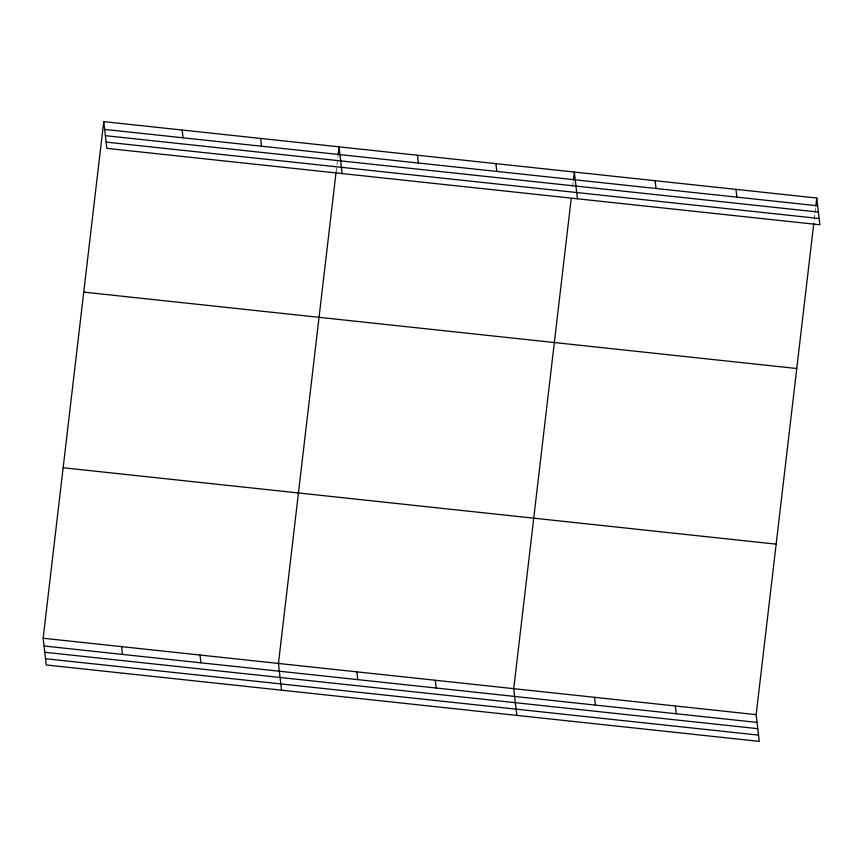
<?xml version="1.0" encoding="UTF-8"?>
<svg xmlns="http://www.w3.org/2000/svg" width="863" height="863" viewBox="0 0 863 863"><rect width="100%" height="100%" fill="white"/><g stroke="black" fill="none" stroke-linecap="round" stroke-linejoin="round"><path stroke-width="0.65" stroke-dasharray="4.32 3.24" d="M336.074 172.147L337.94 156.16M572.611 186.71L573.237 181.381M814.262 219.342L814.877 214.013M815.039 212.686L815.664 207.357"/><path stroke-width="1.29" d="M813.787 223.334L756.161 714.64L759.257 741.371L46.246 664.974L43.15 638.232L103.743 121.629L816.754 198.026L819.85 224.768L106.839 148.36L103.743 121.629M336.074 172.147L278.447 663.453L281.532 690.184M338.102 154.833L339.04 146.839L342.136 173.571M571.209 198.695L513.733 688.663L516.829 715.395M573.399 180.043L574.337 172.05L577.423 198.792M815.815 206.02L816.754 198.026M104.65 129.407L817.66 205.804M105.372 135.664L818.383 212.061M106.117 142.104L819.127 218.512M83.743 292.115L796.765 368.512M63.15 467.757L776.161 544.154M43.15 638.232L756.161 714.64M44.045 646.009L757.067 722.417M44.779 652.266L757.79 728.674M45.523 658.717L758.534 735.114M735.945 189.375L736.851 197.152M655.136 180.712L656.042 188.49M675.351 705.977L676.258 713.755M594.542 697.315L595.448 705.093M495.901 163.646L496.797 171.424M417.465 155.243L418.372 163.021M435.308 680.26L436.203 688.038M356.872 671.856L357.778 679.634M260.604 138.436L261.511 146.214M182.179 130.033L183.075 137.81M200.011 655.039L200.917 662.816M121.586 646.635L122.481 654.413"/></g></svg>
